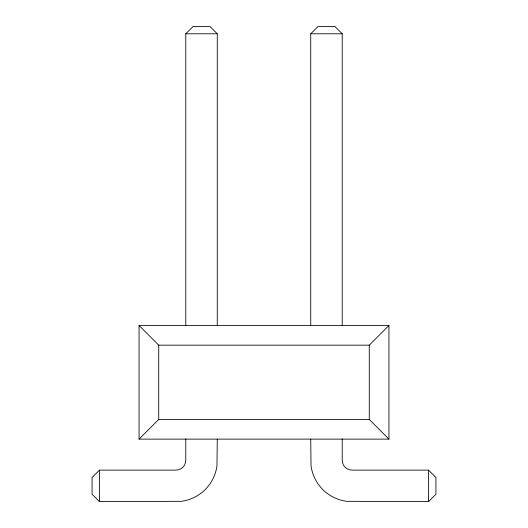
<?xml version="1.0" encoding="UTF-8"?>
<svg xmlns="http://www.w3.org/2000/svg" width="528" height="528" viewBox="0 0 528 528"><rect width="100%" height="100%" fill="white"/><g stroke="black" fill="none" stroke-linecap="round" stroke-linejoin="round"><path stroke-width="0.79" d="M185.783 325.809L185.783 33.779L193.162 26.4L209.887 26.4L217.265 33.779L217.265 325.387M310.735 325.387L310.735 33.779L318.113 26.4L334.838 26.4L342.217 33.779L342.217 325.809M185.783 438.827L185.783 460.277A9.841 9.841 0 0 1 175.943 470.118L99.449 470.118L92.07 477.497L92.07 494.221L99.449 501.6L181.348 501.316A41.389 41.389 0 0 0 216.982 465.683L217.265 439.065M139.049 439.124L158.73 419.45L369.27 419.45L388.951 439.124L388.951 325.492L139.049 325.492L139.049 439.124L388.951 439.124M139.049 325.492L158.73 345.167L369.27 345.167L388.951 325.492M310.735 439.065L311.018 465.683A41.389 41.389 0 0 0 346.652 501.316L428.551 501.6L435.93 494.221L435.93 477.497L428.551 470.118L352.057 470.118A9.841 9.841 0 0 1 342.217 460.277L342.217 438.827M185.783 33.779L217.265 33.779M310.735 33.779L342.217 33.779M428.551 470.118L428.551 501.6M369.27 345.167L369.27 419.45M158.73 345.167L158.73 419.45M99.449 470.118L99.449 501.6"/></g></svg>
